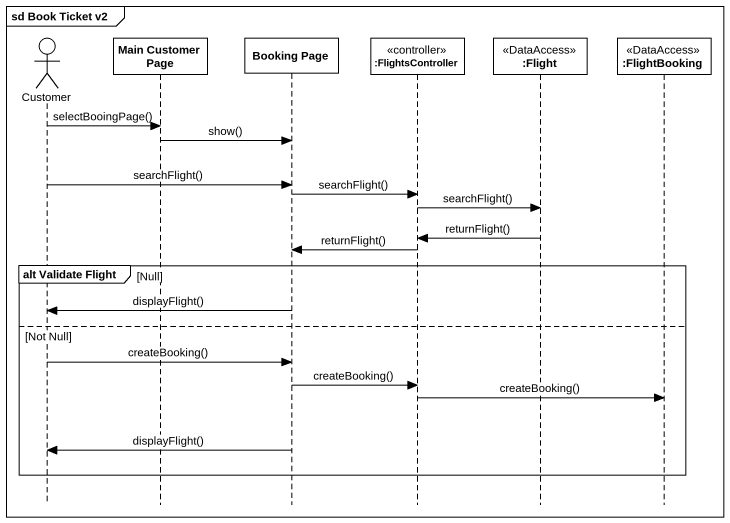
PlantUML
@startuml
mainframe sd Book Ticket v2
hide footbox
actor Customer
participant "Main Customer Page" as Main_Customer_Page
participant "Booking Page" as Booking_Page
participant ":FlightsController" as FlightsController <<controller>>
participant ":Flight" as Flight <<DataAccess>>
participant ":FlightBooking" as FlightBooking <<DataAccess>>

Customer -> Main_Customer_Page : selectBooingPage()
Main_Customer_Page -> Booking_Page : show()
Customer -> Booking_Page : searchFlight()
Booking_Page -> FlightsController : searchFlight()
FlightsController -> Flight : searchFlight()
Flight -> FlightsController : returnFlight()
FlightsController -> Booking_Page : returnFlight()
group alt Validate Flight [Null]
  Booking_Page -> Customer : displayFlight()
else Not Null
  Customer -> Booking_Page : createBooking()
  Booking_Page -> FlightsController : createBooking()
  FlightsController -> FlightBooking : createBooking()
  Booking_Page -> Customer : displayFlight()
end
@enduml
